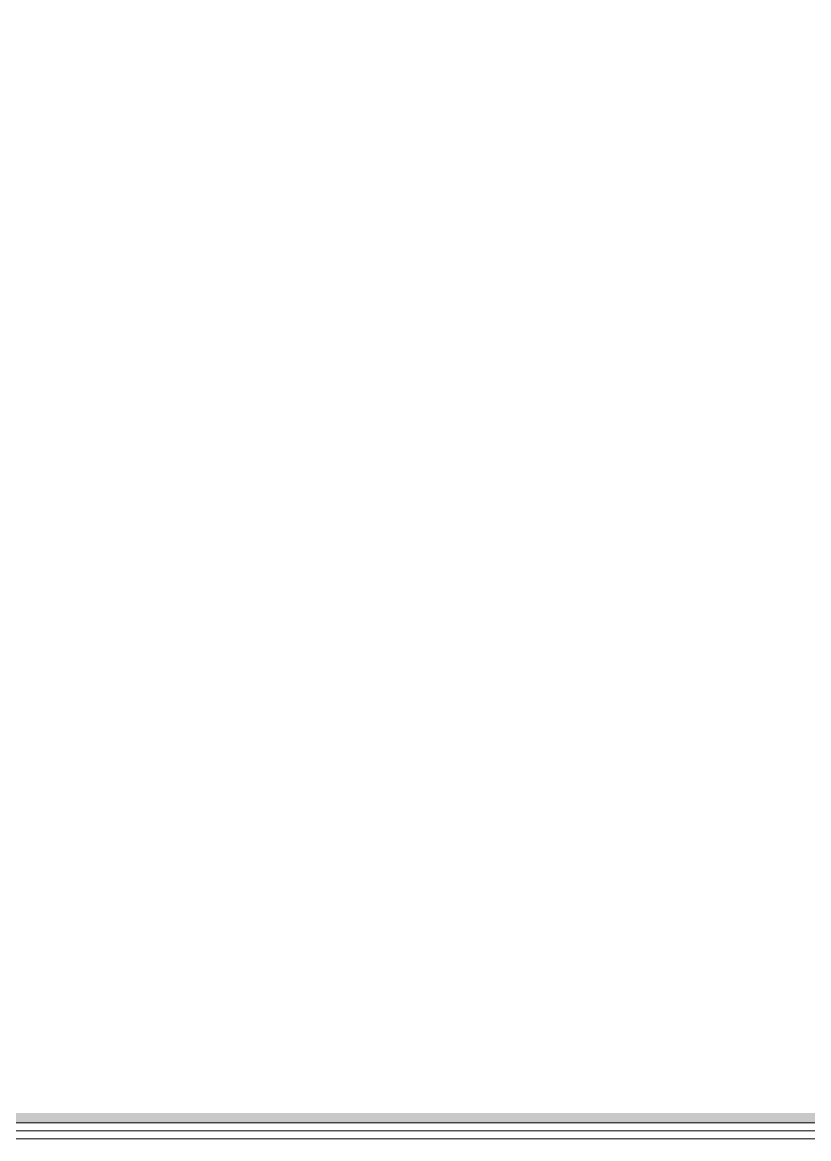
# Model space of a CAD drawing. Header units: inches. Extents: x -68096 to 69834, y -16833 to 17650.
# Drawn here: x 858.4 to 911.4, y -385.1 to -309.9 of the extents above; entities that cross this region are included whole.
import ezdxf

# ---------------------------------------------------------------- set-up
doc = ezdxf.new("R2010")
doc.units = ezdxf.units.IN
doc.header["$MEASUREMENT"] = 0
doc.layers.add('WIN', color=1, linetype='Continuous')

msp = doc.modelspace()

# ---------------------------------------------------------------- hatches: boundary and pattern name
at = {"layer": 'WIN', "linetype": 'Continuous', "lineweight": 0}
h = msp.add_hatch(color=86, dxfattribs=at)
h.paths.add_polyline_path([(753.52048, -235.84563), (753.52048, -384.04304), (963.30992, -384.04304), (963.30992, -235.84563)])
h.paths.add_polyline_path([(922.89008, -236.47111), (922.89008, -383.38797), (962.68444, -383.38797), (962.68444, -236.47111)], flags=16)
h.paths.add_polyline_path([(922.26459, -383.38797), (754.14633, -383.38797), (754.14633, -236.47111), (922.26459, -236.47111)], flags=16)
h = msp.add_hatch(color=7, dxfattribs=at)
h.paths.add_polyline_path([(753.52048, -235.84563), (753.52048, -384.04304), (963.30992, -384.04304), (963.30992, -235.84563)])
h.paths.add_polyline_path([(922.89008, -236.47111), (922.89008, -383.38797), (962.68444, -383.38797), (962.68444, -236.47111)], flags=16)
h.paths.add_polyline_path([(922.26459, -383.38797), (754.14633, -383.38797), (754.14633, -236.47111), (922.26459, -236.47111)], flags=16)

# ---------------------------------------------------------------- linework, layer by layer
at = {"layer": 'WIN', "color": 7, "linetype": 'Continuous', "lineweight": 0}
for points in [[(752.44464, -385.11888), (964.38576, -385.11888), (964.38576, -234.76979), (752.44464, -234.76979)], [(752.44464, -385.11888), (964.38576, -385.11888), (964.38576, -234.76979), (752.44464, -234.76979)], [(752.98256, -384.58096), (963.84784, -384.58096), (963.84784, -235.30771), (752.98256, -235.30771)], [(752.98256, -384.58096), (963.84784, -384.58096), (963.84784, -235.30771), (752.98256, -235.30771)], [(753.52048, -384.04304), (963.30992, -384.04304), (963.30992, -235.84563), (753.52048, -235.84563)], [(753.52048, -384.04304), (963.30992, -384.04304), (963.30992, -235.84563), (753.52048, -235.84563)]]:
    msp.add_lwpolyline(points, close=True, dxfattribs=at)

doc.saveas('drawing.dxf')
